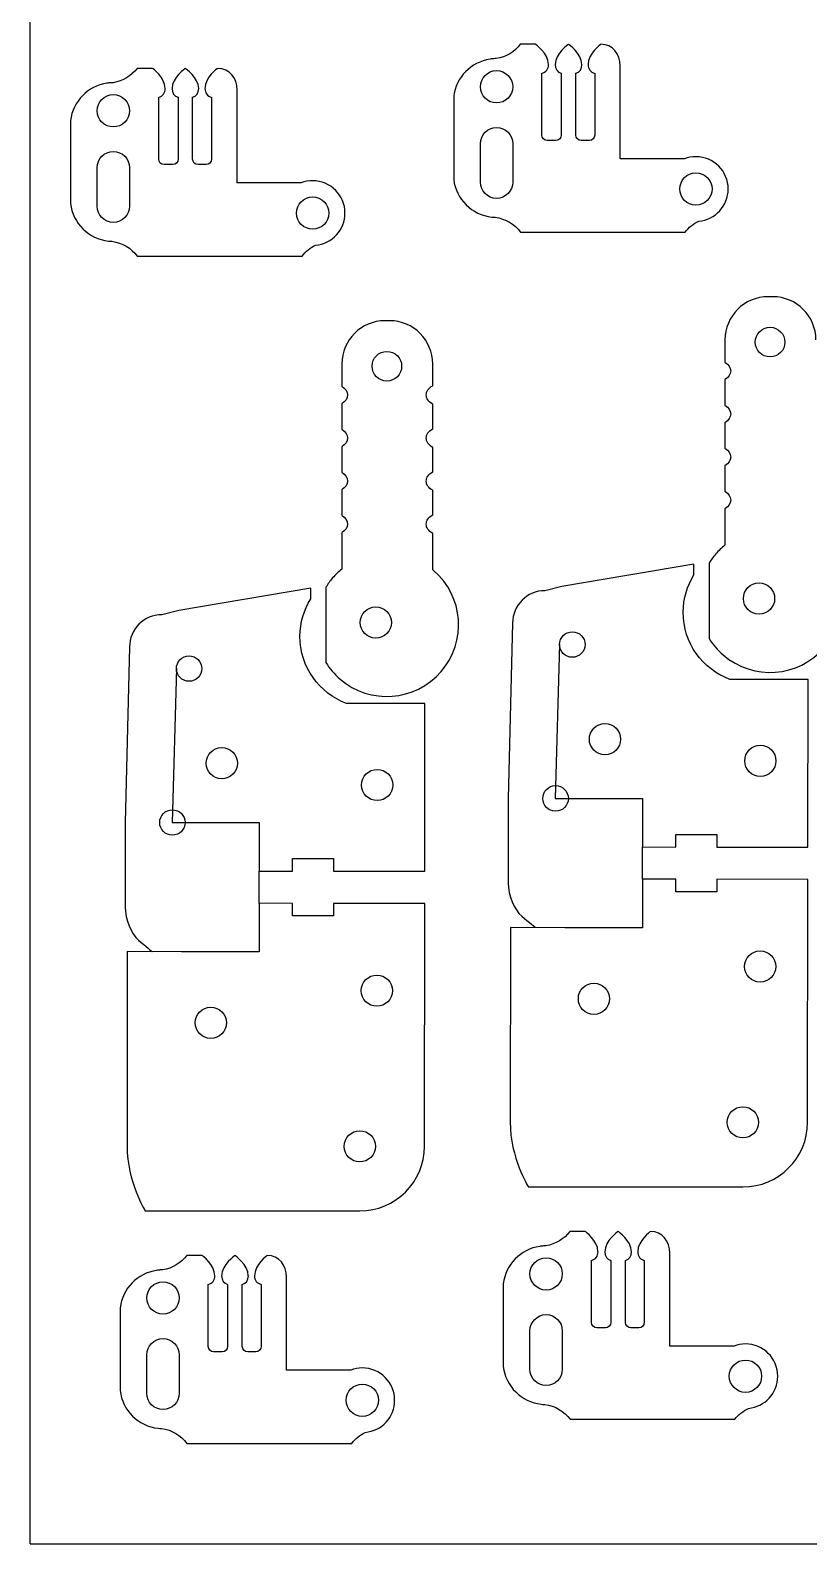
# Model space of a CAD drawing. Header units: millimetres. Extents: x 0 to 610, y -305 to 0.
# Drawn here: x 0 to 72.3, y -304.8 to -164.2 of the extents above; entities that cross this region are included whole.
import ezdxf

# ---------------------------------------------------------------- set-up
doc = ezdxf.new("R2010")
doc.units = ezdxf.units.MM
doc.layers.add('Cuts', color=1, linetype='Continuous', lineweight=25, true_color=0xff0000)
doc.layers.add('laser bed referance', color=3, linetype='Continuous', lineweight=25, true_color=0x00ff00)

msp = doc.modelspace()

# ---------------------------------------------------------------- linework, layer by layer
at = {"layer": 'Cuts', "color": 1, "lineweight": 25, "true_color": 0xff0000}
for points in [[(46.9, -165.53), (45.48, -165.53)], [(49.96, -165.53), (49.96, -165.53), (49.96, -165.53), (49.96, -165.53)], [(11.34, -167.77), (9.91, -167.77)], [(14.39, -167.77), (14.39, -167.77), (14.39, -167.77), (14.39, -167.77)], [(47.48, -173.97), (47.48, -168.21)], [(48.1, -167.41), (48.09, -167.41)], [(49.29, -168.21), (49.29, -173.97)], [(50.64, -173.97), (50.64, -168.21)], [(51.2, -167.41), (51.19, -167.41)], [(52.39, -168.21), (52.39, -173.97)], [(60.72, -176.17), (54.75, -176.17), (54.75, -167.53)], [(12.53, -169.65), (12.52, -169.65)], [(15.63, -169.65), (15.63, -169.65)], [(25.15, -178.4), (19.19, -178.4), (19.19, -169.77)], [(11.92, -176.21), (11.92, -170.44)], [(13.72, -170.44), (13.72, -176.21)], [(15.07, -176.21), (15.07, -170.44)], [(16.82, -170.44), (16.82, -176.21)], [(39.3, -170.39), (39.3, -171.36), (39.3, -178.08)], [(3.73, -172.62), (3.73, -173.59), (3.73, -180.31)], [(41.78, -178.34), (41.78, -174.76)], [(44.78, -174.76), (44.78, -178.34), (44.78, -178.34)], [(48.78, -174.47), (47.98, -174.47)], [(51.89, -174.47), (51.14, -174.47)], [(6.21, -180.57), (6.21, -176.99)], [(9.21, -176.99), (9.21, -180.57), (9.21, -180.57)], [(13.22, -176.71), (12.42, -176.71)], [(16.32, -176.71), (15.57, -176.71)], [(42.83, -181.58), (42.98, -181.59)], [(7.26, -183.81), (7.41, -183.83)], [(45.5, -182.98), (60.79, -182.98)], [(9.93, -185.21), (25.22, -185.21)], [(68.92, -188.98), (68.48, -188.98)], [(33.35, -191.21), (32.92, -191.21)], [(64.48, -192.98), (64.48, -195.06)], [(28.92, -195.21), (28.92, -197.29)], [(37.35, -197.24), (37.35, -195.21)], [(64.48, -196.68), (64.48, -199.05)], [(28.92, -198.92), (28.92, -201.29)], [(37.35, -201.24), (37.35, -198.97)], [(64.48, -200.68), (64.48, -203.05)], [(28.92, -202.91), (28.92, -205.28)], [(37.35, -205.23), (37.35, -202.97)], [(64.48, -204.68), (64.48, -207.05)], [(28.92, -206.91), (28.92, -209.28)], [(37.35, -209.23), (37.35, -206.96)], [(64.48, -208.68), (64.48, -212.04)], [(28.92, -210.91), (28.92, -214.28)], [(37.35, -214.34), (37.35, -210.96)], [(61.6, -214.81), (61.6, -213.81), (49.35, -215.9), (47.77, -216.28)], [(63.01, -213.72), (63.01, -220.73)], [(26.03, -217.04), (26.03, -216.04), (13.79, -218.13), (12.21, -218.51)], [(27.44, -215.96), (27.44, -222.96)], [(44.77, -219.28), (44.37, -235.57), (44.36, -243.44)], [(9.21, -221.51), (8.8, -237.8), (8.8, -245.67)], [(49.12, -221.29), (48.72, -235.57), (56.82, -235.58), (56.81, -240.08), (59.91, -240.09), (59.91, -238.94), (63.71, -238.94), (63.71, -240.09), (72.17, -240.1), (72.19, -224.53), (64.93, -224.52)], [(13.56, -223.52), (13.16, -237.81), (21.25, -237.82), (21.25, -242.32), (24.34, -242.32), (24.34, -241.17), (28.14, -241.17), (28.14, -242.32), (36.61, -242.33), (36.63, -226.76), (29.36, -226.76)], [(56.81, -243.08), (56.81, -243.08), (56.81, -240.08)], [(21.24, -245.32), (21.24, -245.31), (21.25, -242.32)], [(72.15, -265.66), (72.17, -243.1), (63.71, -243.09), (63.71, -244.24), (59.91, -244.24), (59.91, -243.08), (56.81, -243.08), (56.81, -243.08), (56.81, -247.58), (52.17, -247.58), (49.61, -247.58), (44.56, -247.57), (44.54, -265.63)], [(36.59, -267.89), (36.61, -245.33), (28.14, -245.32), (28.14, -246.47), (24.34, -246.47), (24.34, -245.32), (21.24, -245.31), (21.24, -245.32), (21.24, -249.82), (16.6, -249.81), (14.04, -249.81), (8.99, -249.8), (8.98, -267.87)], [(46.22, -271.64), (60.15, -271.65), (66.15, -271.66), (66.14, -271.66)], [(10.66, -273.87), (24.58, -273.88), (30.58, -273.89), (30.58, -273.89)], [(51.51, -275.8), (50.08, -275.8)], [(54.56, -275.8), (54.56, -275.8), (54.56, -275.8), (54.56, -275.8)], [(15.94, -278.03), (14.52, -278.03)], [(19, -278.03), (18.99, -278.03), (18.99, -278.03), (19, -278.03)], [(52.7, -277.68), (52.69, -277.68)], [(55.8, -277.68), (55.8, -277.68)], [(65.32, -286.44), (59.36, -286.44), (59.36, -277.8)], [(52.09, -284.24), (52.09, -278.48)], [(53.89, -278.48), (53.89, -284.24)], [(55.24, -284.24), (55.24, -278.48)], [(56.99, -278.48), (56.99, -284.24)], [(16.52, -286.47), (16.52, -280.71)], [(17.14, -279.91), (17.13, -279.91)], [(18.32, -280.71), (18.32, -286.47)], [(19.68, -286.47), (19.68, -280.71)], [(20.24, -279.91), (20.23, -279.91)], [(21.43, -280.71), (21.43, -286.47)], [(29.76, -288.67), (23.79, -288.67), (23.79, -280.03)], [(43.9, -280.66), (43.9, -281.62), (43.9, -288.34)], [(8.34, -282.89), (8.34, -283.86), (8.34, -290.58)], [(46.38, -288.6), (46.38, -285.02)], [(49.38, -285.02), (49.38, -288.6), (49.38, -288.6)], [(53.39, -284.74), (52.59, -284.74)], [(56.49, -284.74), (55.74, -284.74)], [(10.82, -290.84), (10.82, -287.25)], [(13.82, -287.25), (13.82, -290.84), (13.82, -290.84)], [(17.82, -286.97), (17.02, -286.97)], [(20.93, -286.97), (20.18, -286.97)], [(47.43, -291.84), (47.58, -291.86)], [(50.1, -293.24), (65.39, -293.24)], [(11.86, -294.08), (12.02, -294.09)], [(14.54, -295.48), (29.83, -295.48)]]:
    msp.add_lwpolyline(points, dxfattribs=at)
for points in [[(45.48, -165.53), (44.95, -166.23), (44.16, -166.72), (43.25, -166.86)], [(48.09, -167.41), (48.09, -166.37), (46.9, -165.53), (46.9, -165.53)], [(49.96, -165.53), (49.94, -165.55), (48.72, -166.38), (48.72, -167.41)], [(51.19, -167.41), (51.19, -166.38), (49.97, -165.55), (49.96, -165.53)], [(52.96, -165.53), (52.96, -165.53), (51.77, -166.37), (51.77, -167.41)], [(54.75, -167.53), (54.75, -166.43), (54.06, -165.53), (52.96, -165.53)], [(42.68, -166.91), (40.9, -167.18), (39.51, -168.6), (39.3, -170.39)], [(43.03, -166.87), (42.91, -166.88), (42.79, -166.89), (42.68, -166.91)], [(43.25, -166.86), (43.18, -166.86), (43.11, -166.87), (43.03, -166.87)], [(9.91, -167.77), (9.38, -168.46), (8.59, -168.95), (7.69, -169.1)], [(12.52, -169.65), (12.52, -168.61), (11.34, -167.77), (11.34, -167.77)], [(14.39, -167.77), (14.37, -167.78), (13.16, -168.62), (13.16, -169.65)], [(15.63, -169.65), (15.63, -168.62), (14.41, -167.78), (14.39, -167.77)], [(17.39, -167.77), (17.39, -167.77), (16.21, -168.61), (16.21, -169.65)], [(19.19, -169.77), (19.19, -168.67), (18.5, -167.77), (17.39, -167.77)], [(41.78, -169.48), (41.78, -168.65), (42.45, -167.98), (43.28, -167.98)], [(43.28, -167.98), (44.11, -167.98), (44.78, -168.65), (44.78, -169.48)], [(47.48, -168.21), (47.86, -168.14), (48.1, -167.81), (48.1, -167.41)], [(48.72, -167.41), (48.72, -167.81), (48.91, -168.14), (49.29, -168.21)], [(50.64, -168.21), (51.01, -168.14), (51.2, -167.81), (51.2, -167.41)], [(51.77, -167.41), (51.77, -167.81), (52.01, -168.14), (52.39, -168.21)], [(7.11, -169.15), (5.34, -169.41), (3.95, -170.83), (3.73, -172.62)], [(7.47, -169.11), (7.35, -169.12), (7.23, -169.13), (7.11, -169.15)], [(7.69, -169.1), (7.61, -169.1), (7.54, -169.1), (7.47, -169.11)], [(11.92, -170.44), (12.3, -170.37), (12.53, -170.04), (12.53, -169.65)], [(13.16, -169.65), (13.16, -170.04), (13.34, -170.37), (13.72, -170.44)], [(15.07, -170.44), (15.45, -170.37), (15.63, -170.04), (15.63, -169.65)], [(16.21, -169.65), (16.21, -170.04), (16.44, -170.37), (16.82, -170.44)], [(43.28, -170.98), (42.45, -170.98), (41.78, -170.3), (41.78, -169.48)], [(44.78, -169.48), (44.78, -170.3), (44.11, -170.98), (43.28, -170.98)], [(6.21, -171.71), (6.21, -170.88), (6.88, -170.21), (7.71, -170.21)], [(7.71, -170.21), (8.54, -170.21), (9.21, -170.88), (9.21, -171.71)], [(7.71, -173.21), (6.88, -173.21), (6.21, -172.54), (6.21, -171.71)], [(9.21, -171.71), (9.21, -172.54), (8.54, -173.21), (7.71, -173.21)], [(41.78, -174.76), (41.78, -173.93), (42.45, -173.26), (43.28, -173.26)], [(43.28, -173.26), (44.11, -173.26), (44.78, -173.93), (44.78, -174.76)], [(47.98, -174.47), (47.71, -174.47), (47.48, -174.25), (47.48, -173.97)], [(49.29, -173.97), (49.29, -174.25), (49.06, -174.47), (48.78, -174.47)], [(51.14, -174.47), (50.86, -174.47), (50.64, -174.25), (50.64, -173.97)], [(52.39, -173.97), (52.39, -174.25), (52.16, -174.47), (51.89, -174.47)], [(6.21, -176.99), (6.21, -176.16), (6.88, -175.49), (7.71, -175.49)], [(7.71, -175.49), (8.54, -175.49), (9.21, -176.16), (9.21, -176.99)], [(12.42, -176.71), (12.14, -176.71), (11.92, -176.48), (11.92, -176.21)], [(13.72, -176.21), (13.72, -176.48), (13.5, -176.71), (13.22, -176.71)], [(15.57, -176.71), (15.3, -176.71), (15.07, -176.48), (15.07, -176.21)], [(16.82, -176.21), (16.82, -176.48), (16.6, -176.71), (16.32, -176.71)], [(61.78, -175.97), (61.4, -175.97), (61.05, -176.05), (60.72, -176.17)], [(64.78, -178.97), (64.78, -177.32), (63.43, -175.97), (61.78, -175.97)], [(26.21, -178.21), (25.84, -178.21), (25.48, -178.28), (25.15, -178.4)], [(29.21, -181.21), (29.21, -179.55), (27.87, -178.21), (26.21, -178.21)], [(39.3, -178.08), (39.52, -179.92), (40.98, -181.37), (42.83, -181.58)], [(43.28, -179.84), (42.45, -179.84), (41.78, -179.17), (41.78, -178.34)], [(44.78, -178.34), (44.78, -179.17), (44.11, -179.84), (43.28, -179.84)], [(60.28, -178.97), (60.28, -178.15), (60.95, -177.47), (61.78, -177.47)], [(61.78, -177.47), (62.61, -177.47), (63.28, -178.15), (63.28, -178.97)], [(24.71, -181.21), (24.71, -180.38), (25.38, -179.71), (26.21, -179.71)], [(26.21, -179.71), (27.04, -179.71), (27.71, -180.38), (27.71, -181.21)], [(61.78, -180.47), (60.95, -180.47), (60.28, -179.8), (60.28, -178.97)], [(63.28, -178.97), (63.28, -179.8), (62.61, -180.47), (61.78, -180.47)], [(62.05, -181.96), (63.58, -181.82), (64.78, -180.54), (64.78, -178.97)], [(3.73, -180.31), (3.95, -182.15), (5.42, -183.61), (7.26, -183.81)], [(7.71, -182.07), (6.88, -182.07), (6.21, -181.4), (6.21, -180.57)], [(9.21, -180.57), (9.21, -181.4), (8.54, -182.07), (7.71, -182.07)], [(26.21, -182.71), (25.38, -182.71), (24.71, -182.04), (24.71, -181.21)], [(27.71, -181.21), (27.71, -182.04), (27.04, -182.71), (26.21, -182.71)], [(26.48, -184.19), (28.01, -184.06), (29.21, -182.77), (29.21, -181.21)], [(42.98, -181.59), (43.03, -181.6), (43.09, -181.6), (43.14, -181.6)], [(43.14, -181.6), (44.1, -181.72), (44.94, -182.24), (45.5, -182.98)], [(60.79, -182.98), (61.12, -182.54), (61.55, -182.2), (62.05, -181.96)], [(7.41, -183.83), (7.47, -183.83), (7.52, -183.83), (7.58, -183.83)], [(7.58, -183.83), (8.54, -183.96), (9.38, -184.47), (9.93, -185.21)], [(25.22, -185.21), (25.55, -184.78), (25.99, -184.43), (26.48, -184.19)], [(68.48, -188.98), (66.27, -188.98), (64.48, -190.77), (64.48, -192.98)], [(72.92, -192.98), (72.92, -190.77), (71.13, -188.98), (68.92, -188.98)], [(32.92, -191.21), (30.71, -191.21), (28.92, -193.01), (28.92, -195.21)], [(37.35, -195.21), (37.35, -193.01), (35.56, -191.21), (33.35, -191.21)], [(67.29, -193.2), (67.29, -192.44), (67.9, -191.82), (68.66, -191.82)], [(68.66, -191.82), (69.42, -191.82), (70.04, -192.44), (70.04, -193.2)], [(68.66, -194.57), (67.9, -194.57), (67.29, -193.96), (67.29, -193.2)], [(70.04, -193.2), (70.04, -193.96), (69.42, -194.57), (68.66, -194.57)], [(31.72, -195.43), (31.72, -194.67), (32.34, -194.06), (33.1, -194.06)], [(33.1, -194.06), (33.86, -194.06), (34.47, -194.67), (34.47, -195.43)], [(64.48, -195.06), (64.81, -195.28), (65.01, -195.57), (65.01, -195.87)], [(33.1, -196.81), (32.34, -196.81), (31.72, -196.19), (31.72, -195.43)], [(34.47, -195.43), (34.47, -196.19), (33.86, -196.81), (33.1, -196.81)], [(65.01, -195.87), (65.01, -196.18), (64.81, -196.46), (64.48, -196.68)], [(28.92, -197.29), (29.25, -197.52), (29.45, -197.8), (29.44, -198.1)], [(29.44, -198.1), (29.44, -198.41), (29.25, -198.69), (28.92, -198.92)], [(36.75, -198.1), (36.75, -197.77), (36.97, -197.47), (37.35, -197.24)], [(37.35, -198.97), (36.97, -198.73), (36.75, -198.43), (36.75, -198.1)], [(64.48, -199.05), (64.81, -199.28), (65.01, -199.56), (65.01, -199.87)], [(65.01, -199.87), (65.01, -200.17), (64.81, -200.45), (64.48, -200.68)], [(28.92, -201.29), (29.25, -201.52), (29.45, -201.8), (29.44, -202.1)], [(29.44, -202.1), (29.44, -202.41), (29.25, -202.69), (28.92, -202.91)], [(36.75, -202.1), (36.75, -201.77), (36.97, -201.47), (37.35, -201.24)], [(37.35, -202.97), (36.97, -202.73), (36.75, -202.43), (36.75, -202.1)], [(64.48, -203.05), (64.81, -203.28), (65.01, -203.56), (65.01, -203.87)], [(36.75, -206.1), (36.75, -205.77), (36.97, -205.47), (37.35, -205.23)], [(65.01, -203.87), (65.01, -204.17), (64.81, -204.45), (64.48, -204.68)], [(28.92, -205.28), (29.25, -205.51), (29.45, -205.79), (29.44, -206.1)], [(29.44, -206.1), (29.44, -206.4), (29.25, -206.68), (28.92, -206.91)], [(37.35, -206.96), (36.97, -206.73), (36.75, -206.43), (36.75, -206.1)], [(64.48, -207.05), (64.81, -207.28), (65.01, -207.56), (65.01, -207.86)], [(65.01, -207.86), (65.01, -208.17), (64.81, -208.45), (64.48, -208.68)], [(28.92, -209.28), (29.25, -209.51), (29.45, -209.79), (29.44, -210.1)], [(36.75, -210.1), (36.75, -209.77), (36.97, -209.47), (37.35, -209.23)], [(29.44, -210.1), (29.44, -210.4), (29.25, -210.68), (28.92, -210.91)], [(37.35, -210.96), (36.97, -210.73), (36.75, -210.42), (36.75, -210.1)], [(64.48, -212.04), (64.18, -212.29), (63.89, -212.56), (63.62, -212.87)], [(63.62, -212.87), (63.39, -213.14), (63.19, -213.43), (63.01, -213.72)], [(28.92, -214.28), (28.61, -214.52), (28.32, -214.8), (28.06, -215.1)], [(37.44, -214.41), (37.41, -214.39), (37.38, -214.36), (37.35, -214.34)], [(38.13, -223.8), (40.53, -221.02), (40.23, -216.81), (37.44, -214.41)], [(60.6, -218.29), (60.6, -217.01), (60.97, -215.82), (61.6, -214.81)], [(28.06, -215.1), (27.82, -215.37), (27.63, -215.66), (27.44, -215.96)], [(47.77, -216.28), (46.11, -216.28), (44.77, -217.62), (44.77, -219.28)], [(66.19, -217.01), (66.19, -216.21), (66.83, -215.56), (67.64, -215.56)], [(67.64, -215.56), (68.44, -215.56), (69.09, -216.21), (69.09, -217.01)], [(25.03, -220.52), (25.03, -219.24), (25.4, -218.06), (26.03, -217.04)], [(30.62, -219.24), (30.62, -218.44), (31.27, -217.79), (32.07, -217.79)], [(32.07, -217.79), (32.87, -217.79), (33.52, -218.44), (33.52, -219.24)], [(67.64, -218.46), (66.83, -218.46), (66.19, -217.81), (66.19, -217.01)], [(69.09, -217.01), (69.09, -217.81), (68.44, -218.46), (67.64, -218.46)], [(12.21, -218.51), (10.55, -218.51), (9.21, -219.86), (9.21, -221.51)], [(32.07, -220.69), (31.27, -220.69), (30.62, -220.04), (30.62, -219.24)], [(33.52, -219.24), (33.52, -220.04), (32.87, -220.69), (32.07, -220.69)], [(64.93, -224.52), (62.4, -223.58), (60.59, -221.15), (60.6, -218.29)], [(29.36, -226.76), (26.83, -225.81), (25.03, -223.38), (25.03, -220.52)], [(49.12, -221.29), (49.12, -220.63), (49.65, -220.1), (50.31, -220.1)], [(50.31, -220.1), (50.96, -220.1), (51.49, -220.63), (51.49, -221.29)], [(50.31, -222.47), (49.65, -222.47), (49.12, -221.94), (49.12, -221.29)], [(51.49, -221.29), (51.49, -221.94), (50.96, -222.47), (50.31, -222.47)], [(63.01, -220.73), (63.35, -221.29), (63.79, -221.8), (64.31, -222.25)], [(64.31, -222.25), (67.1, -224.66), (71.3, -224.35), (73.7, -221.56)], [(13.56, -223.52), (13.56, -222.87), (14.09, -222.34), (14.74, -222.34)], [(14.74, -222.34), (15.39, -222.34), (15.92, -222.87), (15.92, -223.52)], [(27.44, -222.96), (27.79, -223.52), (28.23, -224.04), (28.75, -224.49)], [(14.74, -224.7), (14.09, -224.7), (13.56, -224.17), (13.56, -223.52)], [(15.92, -223.52), (15.92, -224.17), (15.39, -224.7), (14.74, -224.7)], [(28.75, -224.49), (31.53, -226.89), (35.73, -226.58), (38.13, -223.8)], [(51.89, -230.08), (51.89, -229.28), (52.54, -228.63), (53.34, -228.63)], [(53.34, -228.63), (54.14, -228.63), (54.79, -229.28), (54.79, -230.08)], [(53.34, -231.53), (52.54, -231.53), (51.89, -230.88), (51.89, -230.08)], [(54.79, -230.08), (54.79, -230.88), (54.14, -231.53), (53.34, -231.53)], [(16.32, -232.31), (16.32, -231.51), (16.97, -230.86), (17.77, -230.86)], [(17.77, -230.86), (18.57, -230.86), (19.22, -231.51), (19.22, -232.31)], [(66.31, -232.09), (66.31, -231.29), (66.96, -230.64), (67.76, -230.64)], [(67.76, -230.64), (68.56, -230.64), (69.21, -231.29), (69.21, -232.09)], [(17.77, -233.76), (16.97, -233.76), (16.32, -233.11), (16.32, -232.31)], [(19.22, -232.31), (19.22, -233.11), (18.57, -233.76), (17.77, -233.76)], [(30.75, -234.33), (30.75, -233.53), (31.4, -232.88), (32.2, -232.88)], [(32.2, -232.88), (33, -232.88), (33.65, -233.53), (33.65, -234.33)], [(67.76, -233.54), (66.96, -233.54), (66.31, -232.89), (66.31, -232.09)], [(69.21, -232.09), (69.21, -232.89), (68.56, -233.54), (67.76, -233.54)], [(32.2, -235.78), (31.4, -235.78), (30.75, -235.13), (30.75, -234.33)], [(33.65, -234.33), (33.65, -235.13), (33, -235.78), (32.2, -235.78)], [(47.57, -235.58), (47.57, -234.92), (48.1, -234.39), (48.75, -234.39)], [(48.75, -234.39), (49.41, -234.39), (49.94, -234.92), (49.94, -235.58)], [(48.75, -236.76), (48.1, -236.76), (47.57, -236.23), (47.57, -235.58)], [(49.94, -235.58), (49.94, -236.23), (49.41, -236.76), (48.75, -236.76)], [(12.01, -237.81), (12.01, -237.15), (12.53, -236.63), (13.19, -236.63)], [(13.19, -236.63), (13.84, -236.63), (14.37, -237.15), (14.37, -237.81)], [(13.19, -238.99), (12.53, -238.99), (12.01, -238.46), (12.01, -237.81)], [(14.37, -237.81), (14.37, -238.46), (13.84, -238.99), (13.19, -238.99)], [(44.36, -243.44), (44.36, -244.54), (44.92, -245.92), (45.61, -246.51)], [(8.8, -245.67), (8.8, -246.77), (9.36, -248.15), (10.04, -248.74)], [(45.61, -246.51), (46.3, -247.09), (46.9, -247.57), (46.9, -247.57)], [(10.04, -248.74), (10.73, -249.33), (11.33, -249.81), (11.33, -249.81)], [(66.29, -251.19), (66.29, -250.39), (66.94, -249.74), (67.74, -249.74)], [(67.74, -249.74), (68.54, -249.74), (69.19, -250.39), (69.19, -251.19)], [(67.74, -252.64), (66.94, -252.64), (66.29, -251.99), (66.29, -251.19)], [(69.19, -251.19), (69.19, -251.99), (68.54, -252.64), (67.74, -252.64)], [(30.72, -253.43), (30.72, -252.63), (31.37, -251.98), (32.17, -251.98)], [(32.17, -251.98), (32.97, -251.98), (33.62, -252.63), (33.62, -253.43)], [(50.87, -254.18), (50.87, -253.38), (51.51, -252.73), (52.31, -252.73)], [(52.31, -252.73), (53.12, -252.73), (53.76, -253.38), (53.76, -254.18)], [(32.17, -254.88), (31.37, -254.88), (30.72, -254.23), (30.72, -253.43)], [(33.62, -253.43), (33.62, -254.23), (32.97, -254.88), (32.17, -254.88)], [(52.31, -255.63), (51.51, -255.63), (50.87, -254.98), (50.87, -254.18)], [(53.76, -254.18), (53.76, -254.98), (53.12, -255.63), (52.31, -255.63)], [(15.3, -256.41), (15.3, -255.61), (15.95, -254.96), (16.75, -254.96)], [(16.75, -254.96), (17.55, -254.96), (18.2, -255.61), (18.2, -256.41)], [(16.75, -257.86), (15.95, -257.86), (15.3, -257.21), (15.3, -256.41)], [(18.2, -256.41), (18.2, -257.21), (17.55, -257.86), (16.75, -257.86)], [(64.69, -265.66), (64.69, -264.86), (65.34, -264.21), (66.14, -264.21)], [(66.14, -264.21), (66.94, -264.21), (67.59, -264.86), (67.59, -265.66)], [(44.54, -265.63), (44.54, -268.95), (46.22, -271.64), (46.22, -271.64)], [(66.14, -267.11), (65.34, -267.11), (64.69, -266.46), (64.69, -265.66)], [(66.14, -271.66), (69.46, -271.66), (72.15, -268.97), (72.15, -265.66)], [(67.59, -265.66), (67.59, -266.46), (66.94, -267.11), (66.14, -267.11)], [(29.13, -267.89), (29.13, -267.09), (29.78, -266.44), (30.58, -266.44)], [(30.58, -266.44), (31.38, -266.44), (32.03, -267.09), (32.03, -267.89)], [(8.98, -267.87), (8.97, -271.18), (10.66, -273.87), (10.66, -273.87)], [(30.58, -269.34), (29.78, -269.34), (29.13, -268.69), (29.13, -267.89)], [(32.03, -267.89), (32.03, -268.69), (31.38, -269.34), (30.58, -269.34)], [(30.58, -273.89), (33.89, -273.89), (36.58, -271.21), (36.59, -267.89)], [(50.08, -275.8), (49.55, -276.5), (48.76, -276.98), (47.86, -277.13)], [(52.69, -277.68), (52.69, -276.64), (51.51, -275.8), (51.51, -275.8)], [(54.56, -275.8), (54.54, -275.81), (53.33, -276.65), (53.33, -277.68)], [(55.8, -277.68), (55.8, -276.65), (54.58, -275.81), (54.56, -275.8)], [(57.56, -275.8), (57.56, -275.8), (56.38, -276.64), (56.38, -277.68)], [(59.36, -277.8), (59.36, -276.7), (58.67, -275.8), (57.56, -275.8)], [(14.52, -278.03), (13.99, -278.73), (13.2, -279.22), (12.29, -279.36)], [(17.13, -279.91), (17.13, -278.87), (15.94, -278.03), (15.94, -278.03)], [(19, -278.03), (18.98, -278.04), (17.76, -278.88), (17.76, -279.91)], [(20.23, -279.91), (20.23, -278.88), (19.01, -278.04), (19, -278.03)], [(22, -278.03), (22, -278.03), (20.81, -278.87), (20.81, -279.91)], [(23.79, -280.03), (23.79, -278.93), (23.1, -278.03), (22, -278.03)], [(47.28, -277.18), (45.51, -277.44), (44.12, -278.87), (43.9, -280.66)], [(46.38, -279.74), (46.38, -278.91), (47.05, -278.24), (47.88, -278.24)], [(47.64, -277.14), (47.52, -277.15), (47.4, -277.16), (47.28, -277.18)], [(47.86, -277.13), (47.78, -277.13), (47.71, -277.14), (47.64, -277.14)], [(47.88, -278.24), (48.71, -278.24), (49.38, -278.91), (49.38, -279.74)], [(52.09, -278.48), (52.47, -278.41), (52.7, -278.08), (52.7, -277.68)], [(53.33, -277.68), (53.33, -278.08), (53.51, -278.41), (53.89, -278.48)], [(55.24, -278.48), (55.62, -278.41), (55.8, -278.08), (55.8, -277.68)], [(56.38, -277.68), (56.38, -278.08), (56.61, -278.41), (56.99, -278.48)], [(11.72, -279.41), (9.94, -279.68), (8.55, -281.1), (8.34, -282.89)], [(12.07, -279.37), (11.95, -279.38), (11.83, -279.39), (11.72, -279.41)], [(12.29, -279.36), (12.22, -279.36), (12.15, -279.37), (12.07, -279.37)], [(10.82, -281.97), (10.82, -281.15), (11.49, -280.47), (12.32, -280.47)], [(12.32, -280.47), (13.15, -280.47), (13.82, -281.15), (13.82, -281.97)], [(16.52, -280.71), (16.9, -280.64), (17.14, -280.31), (17.14, -279.91)], [(17.76, -279.91), (17.76, -280.31), (17.95, -280.64), (18.32, -280.71)], [(19.68, -280.71), (20.05, -280.64), (20.24, -280.31), (20.24, -279.91)], [(20.81, -279.91), (20.81, -280.31), (21.05, -280.64), (21.43, -280.71)], [(47.88, -281.24), (47.05, -281.24), (46.38, -280.57), (46.38, -279.74)], [(49.38, -279.74), (49.38, -280.57), (48.71, -281.24), (47.88, -281.24)], [(12.32, -283.47), (11.49, -283.47), (10.82, -282.8), (10.82, -281.97)], [(13.82, -281.97), (13.82, -282.8), (13.15, -283.47), (12.32, -283.47)], [(46.38, -285.02), (46.38, -284.19), (47.05, -283.52), (47.88, -283.52)], [(47.88, -283.52), (48.71, -283.52), (49.38, -284.19), (49.38, -285.02)], [(52.59, -284.74), (52.31, -284.74), (52.09, -284.52), (52.09, -284.24)], [(53.89, -284.24), (53.89, -284.52), (53.67, -284.74), (53.39, -284.74)], [(55.74, -284.74), (55.47, -284.74), (55.24, -284.52), (55.24, -284.24)], [(56.99, -284.24), (56.99, -284.52), (56.77, -284.74), (56.49, -284.74)], [(10.82, -287.25), (10.82, -286.43), (11.49, -285.75), (12.32, -285.75)], [(12.32, -285.75), (13.15, -285.75), (13.82, -286.43), (13.82, -287.25)], [(17.02, -286.97), (16.75, -286.97), (16.52, -286.75), (16.52, -286.47)], [(18.32, -286.47), (18.32, -286.75), (18.1, -286.97), (17.82, -286.97)], [(20.18, -286.97), (19.9, -286.97), (19.68, -286.75), (19.68, -286.47)], [(21.43, -286.47), (21.43, -286.75), (21.2, -286.97), (20.93, -286.97)], [(66.38, -286.24), (66.01, -286.24), (65.65, -286.31), (65.32, -286.44)], [(69.38, -289.24), (69.38, -287.58), (68.04, -286.24), (66.38, -286.24)], [(64.88, -289.24), (64.88, -288.41), (65.55, -287.74), (66.38, -287.74)], [(66.38, -287.74), (67.21, -287.74), (67.88, -288.41), (67.88, -289.24)], [(30.82, -288.47), (30.44, -288.47), (30.09, -288.55), (29.76, -288.67)], [(33.82, -291.47), (33.82, -289.82), (32.47, -288.47), (30.82, -288.47)], [(43.9, -288.34), (44.12, -290.18), (45.59, -291.64), (47.43, -291.84)], [(47.88, -290.1), (47.05, -290.1), (46.38, -289.43), (46.38, -288.6)], [(49.38, -288.6), (49.38, -289.43), (48.71, -290.1), (47.88, -290.1)], [(66.38, -290.74), (65.55, -290.74), (64.88, -290.07), (64.88, -289.24)], [(67.88, -289.24), (67.88, -290.07), (67.21, -290.74), (66.38, -290.74)], [(66.65, -292.23), (68.18, -292.09), (69.38, -290.81), (69.38, -289.24)], [(8.34, -290.58), (8.56, -292.42), (10.02, -293.87), (11.86, -294.08)], [(12.32, -292.34), (11.49, -292.34), (10.82, -291.66), (10.82, -290.84)], [(13.82, -290.84), (13.82, -291.66), (13.15, -292.34), (12.32, -292.34)], [(29.32, -291.47), (29.32, -290.65), (29.99, -289.97), (30.82, -289.97)], [(30.82, -289.97), (31.65, -289.97), (32.32, -290.65), (32.32, -291.47)], [(30.82, -292.97), (29.99, -292.97), (29.32, -292.3), (29.32, -291.47)], [(32.32, -291.47), (32.32, -292.3), (31.65, -292.97), (30.82, -292.97)], [(31.09, -294.46), (32.62, -294.32), (33.82, -293.04), (33.82, -291.47)], [(47.58, -291.86), (47.64, -291.86), (47.69, -291.86), (47.75, -291.87)], [(47.75, -291.87), (48.71, -291.99), (49.55, -292.5), (50.1, -293.24)], [(65.39, -293.24), (65.72, -292.81), (66.16, -292.47), (66.65, -292.23)], [(12.02, -294.09), (12.07, -294.1), (12.13, -294.1), (12.18, -294.1)], [(12.18, -294.1), (13.14, -294.22), (13.98, -294.74), (14.54, -295.48)], [(29.83, -295.48), (30.16, -295.04), (30.59, -294.7), (31.09, -294.46)]]:
    msp.add_open_spline(points, degree=3, dxfattribs=at)
at = {"layer": 'laser bed referance', "color": 3, "true_color": 0x00ff00}
msp.add_line((0, -300), (0, 0), dxfattribs=at)
at = {"layer": 'laser bed referance'}
for q in [(0, 0), (609.6, -304.8)]:
    msp.add_line((0, -304.8), q, dxfattribs=at)

doc.saveas('drawing.dxf')
